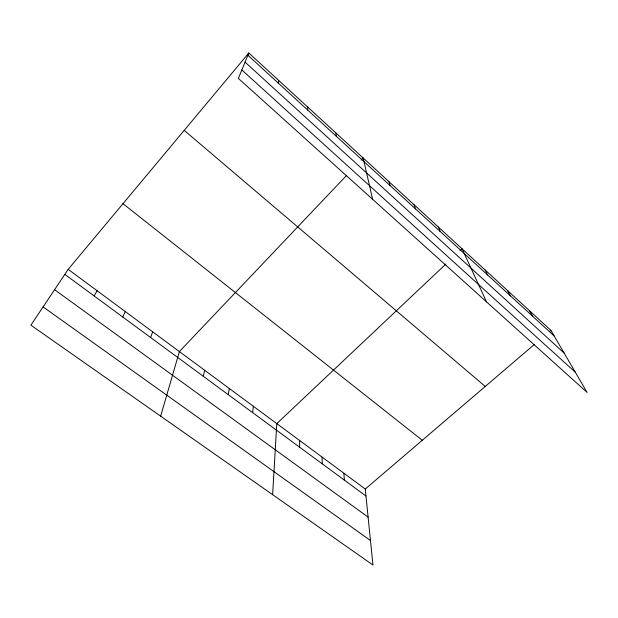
<?xml version="1.0" encoding="UTF-8"?>
<svg xmlns="http://www.w3.org/2000/svg" width="618" height="618" viewBox="0 0 618 618"><rect width="100%" height="100%" fill="white"/><g stroke="black" fill="none" stroke-linecap="round" stroke-linejoin="round"><path stroke-width="0.93" d="M299.606 447.169L299.691 440.549M272.623 494.67L276.787 423.608L445.91 264.017M252.638 412.6L253.326 406.258M228.274 394.67L229.286 388.475M278.278 83.075L278.718 80.425M203.299 376.292L204.643 370.259M160.665 416.169L179.382 351.58L346.69 175.319M150.599 337.505L152.685 331.827M248.822 52.978L238.37 78.409L587.1 392.422L550.877 330.336L248.822 52.978L68.181 269.34L30.9 325.176L372.963 565.022L365.261 489.031L68.181 269.34M122.781 317.026L125.269 311.557M94.199 295.991L97.111 290.738M361.19 160.054L363.168 157.969L372.639 199.313M459.946 250.761L462.055 248.776L486.528 301.862M365.261 489.031L534.253 344.55M549.433 331.572L550.877 330.336M43.098 306.907L370.476 540.518M54.593 289.695L368.104 517.119M64.82 274.369L365.964 496.015M122.99 203.693L422.287 440.279M184.21 130.375L485.246 386.451M241.839 69.973L575.304 372.198M245.06 62.124L564.141 353.071M247.903 55.226L554.161 335.968M529.526 310.738L532.561 316.169M507.625 290.622L510.398 295.852M485.138 269.973L487.641 274.987M438.34 226.999L440.232 231.534M413.975 204.628L415.535 208.892M388.923 181.622L390.136 185.609M335.852 132.885L336.292 136.254M343.909 473.249L344.365 480.116M322.063 457.088L322.248 463.84M307.718 107.053L307.725 110.066"/></g></svg>
